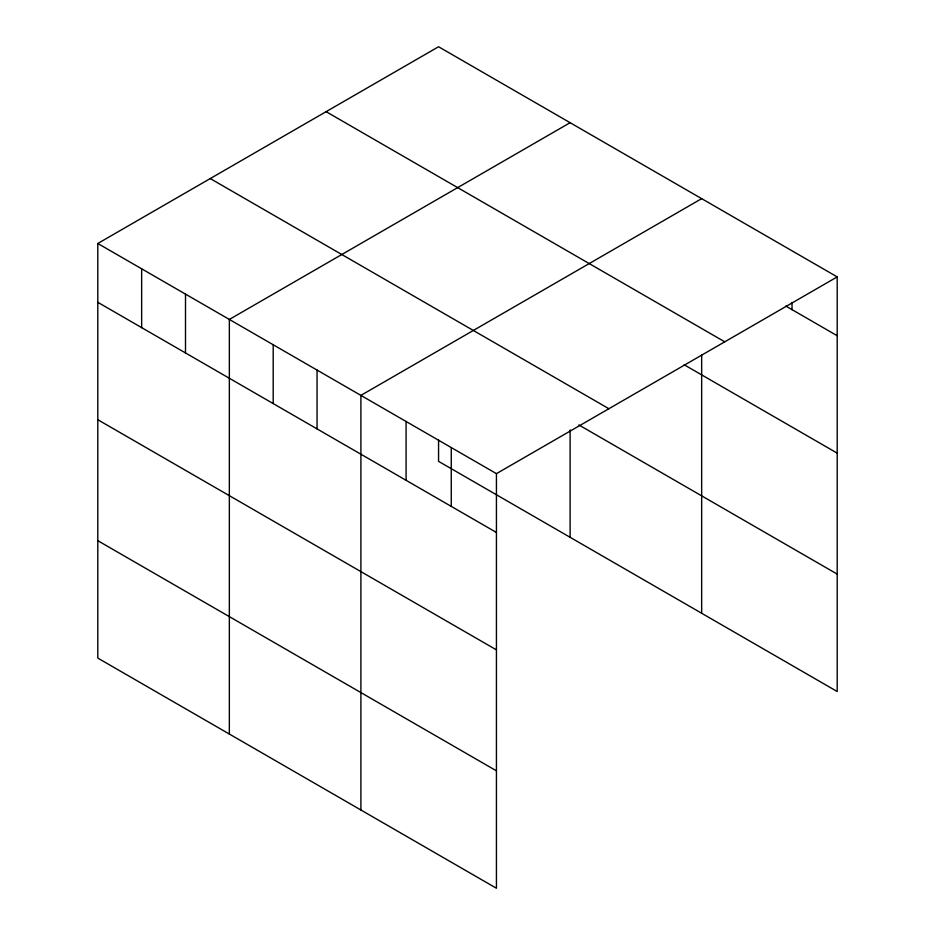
<?xml version="1.0" encoding="UTF-8"?>
<svg xmlns="http://www.w3.org/2000/svg" width="935" height="935" viewBox="0 0 935 935"><rect width="100%" height="100%" fill="white"/><g stroke="black" fill="none" stroke-linecap="round" stroke-linejoin="round"><path stroke-width="1.4" d="M97.801 243.486L496.438 473.648L496.438 888.25L97.801 658.1L97.801 243.486L438.562 46.75L837.199 276.9L837.199 691.514L438.562 461.352L438.562 439.882M570.116 122.695L229.344 319.443L229.344 734.045M701.659 198.652L360.898 395.388L360.898 810.002M496.438 473.648L837.199 276.9M785.751 306.025L837.199 335.723M326.105 111.674L724.754 341.824M684.128 364.755L837.199 453.136M210.246 178.562L608.895 408.724M578.882 424.958L837.199 574.102M97.801 302.309L496.438 532.471M97.801 419.721L496.438 649.872M97.801 540.687L496.438 770.837M792.027 302.473L792.027 309.649M701.659 354.844L701.659 613.255M570.116 429.925L570.116 537.309M451.266 447.561L451.266 506.384M406.082 421.475L406.082 480.298M317.047 370.073L317.047 428.896M273.195 344.758L273.195 403.581M185.504 294.116L185.504 352.951M141.653 268.801L141.653 327.624"/></g></svg>
